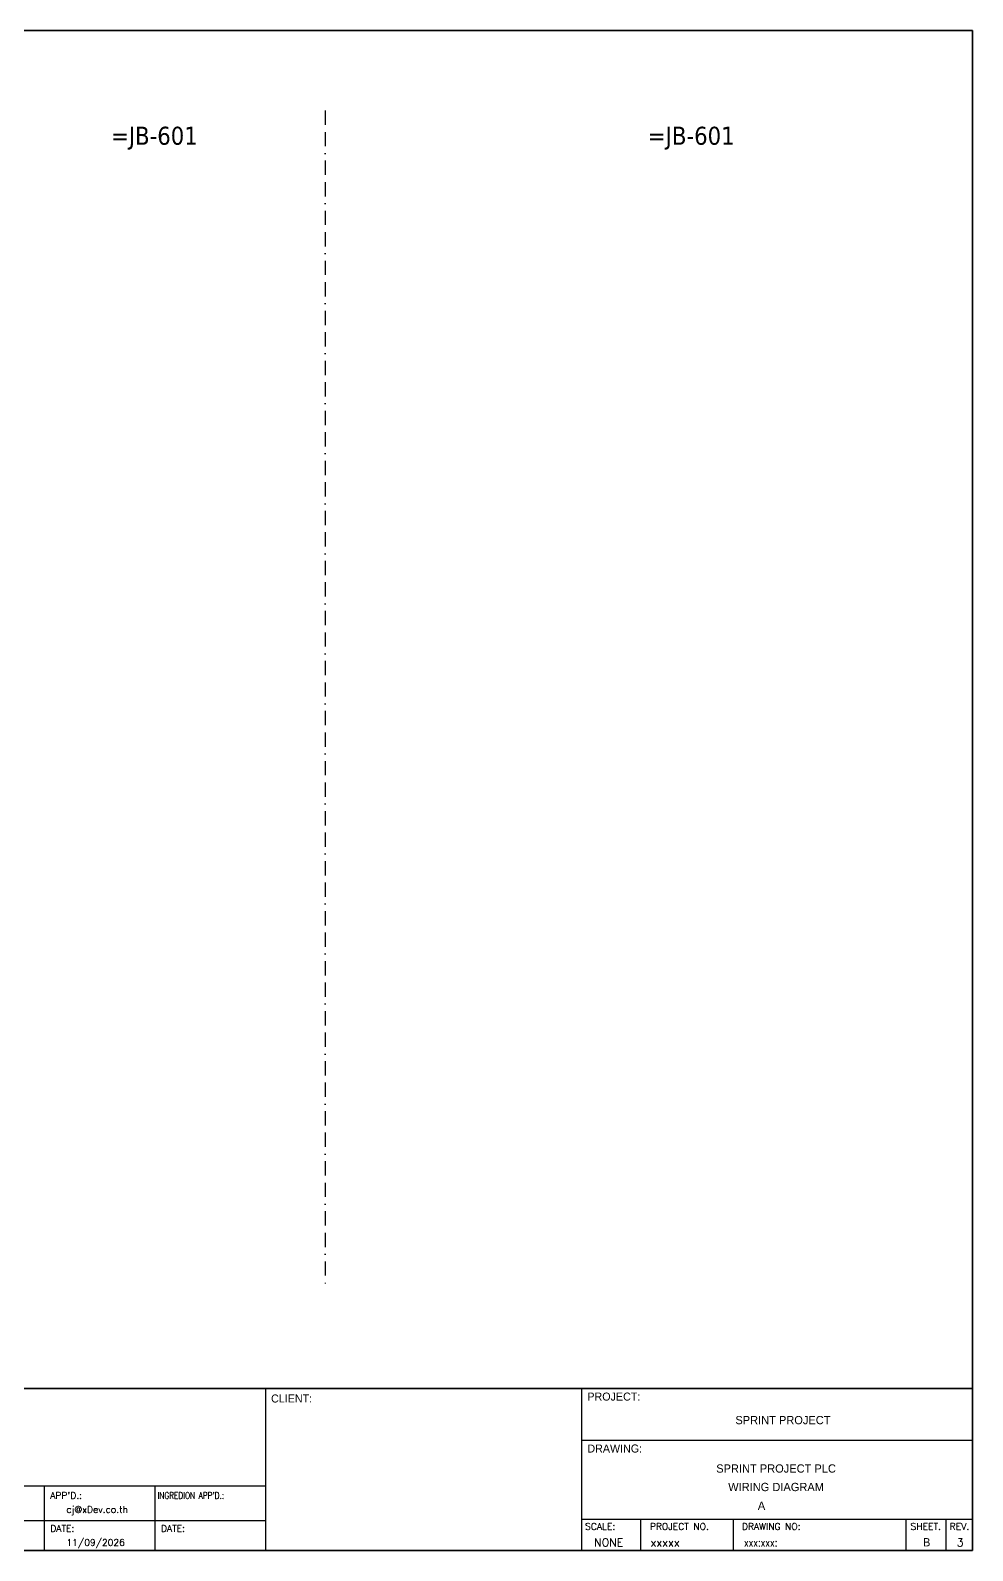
# Model space of a CAD drawing. Header units: millimetres. Extents: x 0 to 62600, y 0 to 14837.
# Drawn here: x 31570 to 33246, y 12017 to 14721 of the extents above; entities that cross this region are included whole.
import ezdxf
from ezdxf.enums import TextEntityAlignment as Align

# ---------------------------------------------------------------- set-up
doc = ezdxf.new("R2010")
doc.units = ezdxf.units.MM
doc.linetypes.add('BORDERX2', pattern=[88.9, 25.4, -12.7, 25.4, -12.7, 0, -12.7])
for name, color, linetype in [('GT_1', 9, 'Continuous'), ('HELPPOINT', 7, 'Continuous'), ('MEMBER', 7, 'Continuous'), ('x01001-FrameArea', 2, 'BORDERX2')]:
    doc.layers.add(name, color=color, linetype=linetype)
doc.styles.add('HTX11', font='O8111901')
doc.styles.add('ROMANS', font='romans.shx', dxfattribs={"width": 0.85, "height": 25})
doc.styles.add('Tahoma', font='')
doc.styles.get('Tahoma').set_extended_font_data('Tahoma')

msp = doc.modelspace()

# ---------------------------------------------------------------- linework, layer by layer
at = {"color": 4}
for p, q in [((32655.4, 12073), (32655.4, 12016.9)), ((32820.7, 12073), (32820.7, 12016.9))]:
    msp.add_line(p, q, dxfattribs=at)
at = {"color": 4, "ltscale": 0.5}
for p, q in [((33127.8, 12073), (33127.8, 12016.9)), ((33127.8, 12073), (33127.8, 12016.9)), ((33199, 12073), (33199, 12016.9)), ((33199, 12073), (33199, 12016.9))]:
    msp.add_line(p, q, dxfattribs=at)
at = {"layer": 'GT_1', "color": 4}
for p, q in [((31988.9, 12016.9), (31988.9, 12305)), ((32551.2, 12016.9), (32551.2, 12305)), ((32551.2, 12016.9), (32551.2, 12305)), ((32551.2, 12016.9), (32551.2, 12305)), ((31988.9, 12131.2), (31201.9, 12131.2)), ((31595.4, 12016.9), (31595.4, 12131.2)), ((31792.2, 12016.9), (31792.2, 12131.2)), ((31988.9, 12069.7), (31201.9, 12069.7)), ((32551.2, 12073), (33246.4, 12073))]:
    msp.add_line(p, q, dxfattribs=at)
at = {"layer": 'HELPPOINT', "color": 4, "lineweight": 35}
for p, q in [((29353.1, 14721.1), (33246.4, 14721.1)), ((29353.1, 14721.1), (33246.4, 14721.1)), ((33246.4, 14721.1), (33246.4, 12016.9)), ((33246.4, 14721.1), (33246.4, 12016.9)), ((33246.4, 12016.9), (29353.1, 12016.9)), ((33246.4, 12016.9), (29353.1, 12016.9))]:
    msp.add_line(p, q, dxfattribs=at)
at = {"layer": 'HELPPOINT', "color": 4}
for p, q in [((32551.2, 12213.4), (33246.4, 12213.4)), ((32551.2, 12213.4), (33246.4, 12213.4)), ((32551.2, 12073), (33246.4, 12073))]:
    msp.add_line(p, q, dxfattribs=at)
at = {"layer": 'MEMBER', "color": 4, "lineweight": 35}
msp.add_line((29353.1, 12305), (33246.4, 12305), dxfattribs=at)
msp.add_line((29353.1, 12305), (33246.4, 12305), dxfattribs=at)
at = {"layer": 'MEMBER', "color": 4}
for p, q in [((32551.2, 12213.4), (33246.4, 12213.4)), ((32551.2, 12213.4), (33246.4, 12213.4)), ((32551.2, 12073), (33246.4, 12073)), ((32551.2, 12073), (33246.4, 12073))]:
    msp.add_line(p, q, dxfattribs=at)
at = {"layer": 'x01001-FrameArea'}
msp.add_line((32094.4, 14578.4), (32094.4, 12491.9), dxfattribs=at)

# ---------------------------------------------------------------- texts
at = {"color": 2, "style": 'Tahoma'}
for p in [(31790.8, 14533.7), (32745.9, 14533.7)]:
    msp.add_text('=JB-601', height=32, dxfattribs=at).set_placement(p, align=Align.MIDDLE_CENTER)
at = {"color": 4, "ltscale": 100, "style": 'HTX11'}
for s, p in [('SPRINT PROJECT', (32909, 12249)), ('SPRINT PROJECT PLC', (32896.8, 12162.9)), ('WIRING DIAGRAM', (32896.8, 12130))]:
    msp.add_text(s, height=14.693, dxfattribs=at).set_placement(p, align=Align.MIDDLE_CENTER)
at = {"style": 'HTX11'}
for tag, text, height, p in [('A', 'A', 14.8, (32870.9, 12096.7)), ('B', 'CHASSIS C1 SLOT 7', 14.821, (33164.7, 12031.7))]:
    msp.add_attdef(tag, text=text, height=height, dxfattribs=at).set_placement(p, align=Align.MIDDLE_CENTER)
at = {"layer": 'GT_1', "color": 4, "style": 'HTX11'}
for s, p in [('CLIENT:', (31998.4, 12280.3)), ('PROJECT:', (32561.1, 12283.7)), ('DRAWING:', (32561.1, 12191.3))]:
    msp.add_text(s, height=14.25, dxfattribs=at).set_placement(p)
at = {"layer": 'MEMBER', "color": 4, "ltscale": 0.8, "style": 'ROMANS'}
for s, height, p in [("APP'D.:", 11.88, (31605.6, 12109)), ('cj@xDev.co.th', 11.875, (31634.4, 12084.1)), ('DATE:', 11.88, (31605.6, 12050.4)), ('DATE:', 11.88, (31802.4, 12050.4)), ('SCALE:', 11.88, (32557.1, 12053.9)), ('PROJECT NO.', 11.875, (32672.3, 12053.9)), ('DRAWING NO:', 11.875, (32836, 12053.9)), ('SHEET.', 12, (33135.8, 12053.9)), ('REV.', 12, (33205.7, 12053.9)), ('11/09/2026', 11.88, (31634.4, 12025.4)), ('NONE', 14.23, (32573.1, 12024.2)), ('xxxxx', 14.23, (32673.5, 12024.2))]:
    msp.add_text(s, height=height, dxfattribs=at).set_placement(p)
at = {"layer": 'MEMBER', "color": 4, "ltscale": 0.8, "style": 'ROMANS', "width": 0.8}
for s, height, p in [("INGREDION APP'D.:", 11.875, (31796.4, 12109)), ('xxx:xxx:', 14.23, (32839.7, 12024.2))]:
    msp.add_text(s, height=height, dxfattribs=at).set_placement(p)
at = {"layer": 'MEMBER', "color": 4, "ltscale": 0.8, "style": 'ROMANS'}
msp.add_text('3', height=14.2, dxfattribs=at).set_placement((33224.3, 12024.2), align=Align.CENTER)

doc.saveas('drawing.dxf')
